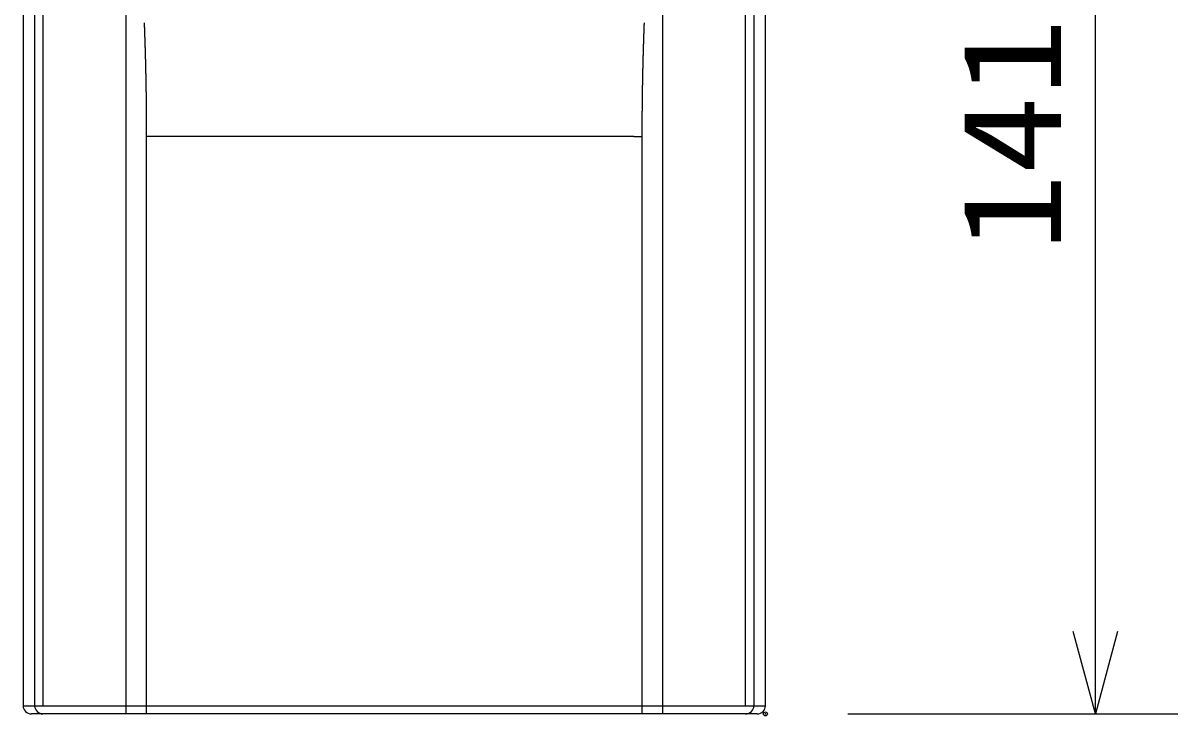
# Model space of a CAD drawing. Units: millimetres, scale not verified. Extents: x -62 to 63, y -57 to 58.
# Drawn here: x -53.91 to -25.91, y -0.19 to 16.61 of the extents above; entities that cross this region are included whole.
import ezdxf
from ezdxf.enums import TextEntityAlignment as Align

# ---------------------------------------------------------------- set-up
doc = ezdxf.new("R2010")
doc.units = ezdxf.units.MM
doc.header["$LTSCALE"] = 0.191673
doc.header["$PDMODE"] = 32
doc.header["$PDSIZE"] = 0.0958
for name, color, linetype in [('0-2_GAIKEI', 1, 'Continuous'), ('0-3_WAKU', 3, 'Continuous'), ('0-4_DEFPOINTS', 7, 'Continuous')]:
    doc.layers.add(name, color=color, linetype=linetype)
doc.styles.add('ＭＳ ゴシック', font='')
doc.styles.get('ＭＳ ゴシック').set_extended_font_data('MS Gothic')

# ---------------------------------------------------------------- blocks, each defined once
blk = doc.blocks.new('_OPEN30')
at = {"layer": '0-3_WAKU', "color": 7}
blk.add_line((0, 0), (-1, 0), dxfattribs=at)
blk.add_lwpolyline([(-1, 0.26795), (0, 0), (-1, -0.26795)], dxfattribs=at)

msp = doc.modelspace()

# ---------------------------------------------------------------- linework, layer by layer
at = {"layer": '0-2_GAIKEI', "color": 7}
for p, q in [((-53.907, 27.8603), (-53.907, 0.0603)), ((-35.9071, 0.0603), (-35.9071, 27.8603)), ((-36.1071, -0.1397), (-53.707, -0.1397))]:
    msp.add_line(p, q, dxfattribs=at)
at = {"layer": '0-2_GAIKEI'}
for p, q in [((-53.6256, 0.0603), (-53.6256, 27.5796)), ((-53.4263, 27.5796), (-53.4263, 0.0603)), ((-36.3878, 0.0603), (-36.3878, 27.5796)), ((-36.1886, 27.5796), (-36.1886, 0.0603)), ((-51.407, -0.1397), (-51.407, 22.1072)), ((-38.4071, 22.1072), (-38.4071, -0.1397)), ((-50.7177, 13.8603), (-50.9109, 13.8603)), ((-50.9109, -0.1397), (-50.9109, 13.8603)), ((-39.0964, 13.8603), (-50.7177, 13.8603)), ((-38.9032, 13.8603), (-38.9032, -0.1397)), ((-53.907, 0.0603), (-35.9071, 0.0603))]:
    msp.add_line(p, q, dxfattribs=at)
for points in [[(-50.9546, 16.3641), (-50.9549, 16.3721), (-50.9552, 16.3801), (-50.9555, 16.3881), (-50.9558, 16.3961), (-50.956, 16.4042), (-50.9563, 16.4122), (-50.9566, 16.4202), (-50.9569, 16.4282), (-50.9572, 16.4362), (-50.9575, 16.4443), (-50.9578, 16.4523), (-50.9581, 16.4603), (-50.9584, 16.4683), (-50.9587, 16.4763), (-50.959, 16.4844), (-50.9592, 16.4924), (-50.9595, 16.5004), (-50.9598, 16.5084), (-50.9601, 16.5165), (-50.9604, 16.5245), (-50.9607, 16.5325), (-50.961, 16.5405), (-50.9613, 16.5485), (-50.9616, 16.5566), (-50.9619, 16.5646), (-50.9623, 16.5726), (-50.9626, 16.5806), (-50.9629, 16.5886), (-50.9632, 16.5967), (-50.9635, 16.6047), (-50.9638, 16.6127)], [(-38.8503, 16.6127), (-38.8506, 16.6047), (-38.8509, 16.5967), (-38.8512, 16.5886), (-38.8516, 16.5806), (-38.8519, 16.5726), (-38.8522, 16.5646), (-38.8525, 16.5566), (-38.8528, 16.5485), (-38.8531, 16.5405), (-38.8534, 16.5325), (-38.8537, 16.5245), (-38.854, 16.5165), (-38.8543, 16.5084), (-38.8546, 16.5004), (-38.8549, 16.4924), (-38.8552, 16.4844), (-38.8555, 16.4763), (-38.8557, 16.4683), (-38.856, 16.4603), (-38.8563, 16.4523), (-38.8566, 16.4443), (-38.8569, 16.4362), (-38.8572, 16.4282), (-38.8575, 16.4202), (-38.8578, 16.4122), (-38.8581, 16.4042)], [(-50.9444, 16.0512), (-50.9446, 16.0592), (-50.9448, 16.0672), (-50.9451, 16.0753), (-50.9453, 16.0833), (-50.9456, 16.0913), (-50.9458, 16.0993), (-50.9461, 16.1073), (-50.9464, 16.1154), (-50.9466, 16.1234), (-50.9469, 16.1314), (-50.9471, 16.1394), (-50.9474, 16.1475), (-50.9476, 16.1555), (-50.9479, 16.1635), (-50.9481, 16.1715), (-50.9484, 16.1795), (-50.9487, 16.1876), (-50.9489, 16.1956), (-50.9492, 16.2036), (-50.9495, 16.2116), (-50.9497, 16.2197), (-50.95, 16.2277), (-50.9502, 16.2357), (-50.9505, 16.2437), (-50.9508, 16.2517), (-50.9511, 16.2598), (-50.9513, 16.2678), (-50.9516, 16.2758), (-50.9519, 16.2838), (-50.9521, 16.2919), (-50.9524, 16.2999), (-50.9527, 16.3079), (-50.953, 16.3159), (-50.9532, 16.3239), (-50.9535, 16.332), (-50.9538, 16.34), (-50.9541, 16.348), (-50.9544, 16.356), (-50.9546, 16.3641)], [(-38.8581, 16.4042), (-38.8583, 16.3961), (-38.8586, 16.3881), (-38.8589, 16.3801), (-38.8592, 16.3721), (-38.8595, 16.3641), (-38.8598, 16.356), (-38.86, 16.348), (-38.8603, 16.34), (-38.8606, 16.332), (-38.8609, 16.3239), (-38.8612, 16.3159), (-38.8614, 16.3079), (-38.8617, 16.2999), (-38.862, 16.2919), (-38.8622, 16.2838), (-38.8625, 16.2758), (-38.8628, 16.2678), (-38.8631, 16.2598), (-38.8633, 16.2517), (-38.8636, 16.2437), (-38.8639, 16.2357), (-38.8641, 16.2277), (-38.8644, 16.2197), (-38.8647, 16.2116), (-38.8649, 16.2036), (-38.8652, 16.1956), (-38.8654, 16.1876), (-38.8657, 16.1796), (-38.866, 16.1715), (-38.8662, 16.1635), (-38.8665, 16.1555), (-38.8667, 16.1475), (-38.867, 16.1394), (-38.8673, 16.1314), (-38.8675, 16.1234), (-38.8678, 16.1154), (-38.868, 16.1073), (-38.8683, 16.0993), (-38.8685, 16.0913)], [(-50.9355, 15.7383), (-50.9357, 15.7463), (-50.9359, 15.7543), (-50.9361, 15.7624), (-50.9363, 15.7704), (-50.9365, 15.7784), (-50.9367, 15.7864), (-50.937, 15.7945), (-50.9372, 15.8025), (-50.9374, 15.8105), (-50.9376, 15.8185), (-50.9378, 15.8265), (-50.9381, 15.8346), (-50.9383, 15.8426), (-50.9385, 15.8506), (-50.9387, 15.8586), (-50.9389, 15.8667), (-50.9392, 15.8747), (-50.9394, 15.8827), (-50.9396, 15.8907), (-50.9399, 15.8988), (-50.9401, 15.9068), (-50.9403, 15.9148), (-50.9405, 15.9228), (-50.9408, 15.9308), (-50.941, 15.9389), (-50.9412, 15.9469), (-50.9415, 15.9549), (-50.9417, 15.9629), (-50.9419, 15.971), (-50.9422, 15.979), (-50.9424, 15.987), (-50.9427, 15.995), (-50.9429, 16.0031), (-50.9431, 16.0111), (-50.9434, 16.0191), (-50.9436, 16.0271), (-50.9439, 16.0351), (-50.9441, 16.0432), (-50.9444, 16.0512)], [(-38.8685, 16.0913), (-38.8688, 16.0833), (-38.869, 16.0753), (-38.8693, 16.0672), (-38.8695, 16.0592), (-38.8698, 16.0512), (-38.87, 16.0432), (-38.8702, 16.0351), (-38.8705, 16.0271), (-38.8707, 16.0191), (-38.871, 16.0111), (-38.8712, 16.0031), (-38.8715, 15.995), (-38.8717, 15.987), (-38.8719, 15.979), (-38.8722, 15.971), (-38.8724, 15.9629), (-38.8726, 15.9549), (-38.8729, 15.9469), (-38.8731, 15.9389), (-38.8733, 15.9308), (-38.8736, 15.9228), (-38.8738, 15.9148), (-38.874, 15.9068), (-38.8743, 15.8988), (-38.8745, 15.8907), (-38.8747, 15.8827), (-38.8749, 15.8747), (-38.8752, 15.8667), (-38.8754, 15.8586), (-38.8756, 15.8506), (-38.8758, 15.8426), (-38.8761, 15.8346), (-38.8763, 15.8265), (-38.8765, 15.8185), (-38.8767, 15.8105), (-38.8769, 15.8025), (-38.8772, 15.7945), (-38.8774, 15.7864), (-38.8776, 15.7784)], [(-50.9279, 15.4253), (-50.9281, 15.4334), (-50.9283, 15.4414), (-50.9285, 15.4494), (-50.9287, 15.4574), (-50.9288, 15.4655), (-50.929, 15.4735), (-50.9292, 15.4815), (-50.9294, 15.4895), (-50.9296, 15.4976), (-50.9297, 15.5056), (-50.9299, 15.5136), (-50.9301, 15.5216), (-50.9303, 15.5297), (-50.9305, 15.5377), (-50.9307, 15.5457), (-50.9309, 15.5537), (-50.9311, 15.5618), (-50.9312, 15.5698), (-50.9314, 15.5778), (-50.9316, 15.5858), (-50.9318, 15.5939), (-50.932, 15.6019), (-50.9322, 15.6099), (-50.9324, 15.6179), (-50.9326, 15.626), (-50.9328, 15.634), (-50.933, 15.642), (-50.9332, 15.65), (-50.9334, 15.6581), (-50.9336, 15.6661), (-50.9338, 15.6741), (-50.934, 15.6821), (-50.9342, 15.6901), (-50.9344, 15.6982), (-50.9346, 15.7062), (-50.9348, 15.7142), (-50.935, 15.7222), (-50.9353, 15.7303), (-50.9355, 15.7383)], [(-38.8776, 15.7784), (-38.8778, 15.7704), (-38.878, 15.7624), (-38.8782, 15.7543), (-38.8784, 15.7463), (-38.8786, 15.7383), (-38.8789, 15.7303), (-38.8791, 15.7222), (-38.8793, 15.7142), (-38.8795, 15.7062), (-38.8797, 15.6982), (-38.8799, 15.6901), (-38.8801, 15.6821), (-38.8803, 15.6741), (-38.8805, 15.6661), (-38.8807, 15.6581), (-38.8809, 15.65), (-38.8811, 15.642), (-38.8813, 15.634), (-38.8815, 15.626), (-38.8817, 15.6179), (-38.8819, 15.6099), (-38.8821, 15.6019), (-38.8823, 15.5939), (-38.8825, 15.5858), (-38.8827, 15.5778), (-38.8829, 15.5698), (-38.8831, 15.5618), (-38.8832, 15.5537), (-38.8834, 15.5457), (-38.8836, 15.5377), (-38.8838, 15.5297), (-38.884, 15.5216), (-38.8842, 15.5136), (-38.8844, 15.5056), (-38.8846, 15.4976), (-38.8847, 15.4895), (-38.8849, 15.4815), (-38.8851, 15.4735), (-38.8853, 15.4655)], [(-50.9218, 15.1124), (-50.9219, 15.1204), (-50.9221, 15.1284), (-50.9222, 15.1365), (-50.9224, 15.1445), (-50.9225, 15.1525), (-50.9227, 15.1605), (-50.9228, 15.1686), (-50.9229, 15.1766), (-50.9231, 15.1846), (-50.9232, 15.1926), (-50.9234, 15.2007), (-50.9235, 15.2087), (-50.9237, 15.2167), (-50.9238, 15.2247), (-50.924, 15.2328), (-50.9242, 15.2408), (-50.9243, 15.2488), (-50.9245, 15.2568), (-50.9246, 15.2649), (-50.9248, 15.2729), (-50.9249, 15.2809), (-50.9251, 15.2889), (-50.9253, 15.297), (-50.9254, 15.305), (-50.9256, 15.313), (-50.9257, 15.321), (-50.9259, 15.3291), (-50.9261, 15.3371), (-50.9262, 15.3451), (-50.9264, 15.3531), (-50.9266, 15.3612), (-50.9267, 15.3692), (-50.9269, 15.3772), (-50.9271, 15.3852), (-50.9273, 15.3933), (-50.9274, 15.4013), (-50.9276, 15.4093), (-50.9278, 15.4173), (-50.9279, 15.4253)], [(-38.8853, 15.4655), (-38.8855, 15.4574), (-38.8856, 15.4494), (-38.8858, 15.4414), (-38.886, 15.4334), (-38.8862, 15.4253), (-38.8863, 15.4173), (-38.8865, 15.4093), (-38.8867, 15.4013), (-38.8869, 15.3933), (-38.887, 15.3852), (-38.8872, 15.3772), (-38.8874, 15.3692), (-38.8875, 15.3612), (-38.8877, 15.3531), (-38.8879, 15.3451), (-38.888, 15.3371), (-38.8882, 15.3291), (-38.8884, 15.321), (-38.8885, 15.313), (-38.8887, 15.305), (-38.8889, 15.297), (-38.889, 15.2889), (-38.8892, 15.2809), (-38.8893, 15.2729), (-38.8895, 15.2649), (-38.8896, 15.2568), (-38.8898, 15.2488), (-38.89, 15.2408), (-38.8901, 15.2328), (-38.8903, 15.2247), (-38.8904, 15.2167), (-38.8906, 15.2087), (-38.8907, 15.2007), (-38.8909, 15.1926), (-38.891, 15.1846), (-38.8912, 15.1766), (-38.8913, 15.1686), (-38.8915, 15.1605), (-38.8916, 15.1525)], [(-38.8916, 15.1525), (-38.8917, 15.1445), (-38.8919, 15.1365), (-38.892, 15.1284), (-38.8922, 15.1204), (-38.8923, 15.1124), (-38.8925, 15.1044), (-38.8926, 15.0963), (-38.8927, 15.0883), (-38.8929, 15.0803), (-38.893, 15.0723), (-38.8931, 15.0642), (-38.8933, 15.0562), (-38.8934, 15.0482), (-38.8935, 15.0402), (-38.8937, 15.0321), (-38.8938, 15.0241), (-38.8939, 15.0161), (-38.8941, 15.0081), (-38.8942, 15), (-38.8943, 14.992), (-38.8944, 14.984), (-38.8946, 14.976), (-38.8947, 14.9679), (-38.8948, 14.9599), (-38.8949, 14.9519), (-38.8951, 14.9438), (-38.8952, 14.9358), (-38.8953, 14.9278), (-38.8954, 14.9198), (-38.8955, 14.9117), (-38.8957, 14.9037), (-38.8958, 14.8957), (-38.8959, 14.8877), (-38.896, 14.8796), (-38.8961, 14.8716), (-38.8962, 14.8636), (-38.8963, 14.8556), (-38.8964, 14.8475), (-38.8966, 14.8395)], [(-50.917, 14.7994), (-50.9171, 14.8074), (-50.9172, 14.8154), (-50.9173, 14.8235), (-50.9174, 14.8315), (-50.9176, 14.8395), (-50.9177, 14.8475), (-50.9178, 14.8556), (-50.9179, 14.8636), (-50.918, 14.8716), (-50.9181, 14.8796), (-50.9182, 14.8877), (-50.9183, 14.8957), (-50.9185, 14.9037), (-50.9186, 14.9117), (-50.9187, 14.9198), (-50.9188, 14.9278), (-50.9189, 14.9358), (-50.9191, 14.9438), (-50.9192, 14.9519), (-50.9193, 14.9599), (-50.9194, 14.9679), (-50.9195, 14.976), (-50.9197, 14.984), (-50.9198, 14.992), (-50.9199, 15), (-50.9201, 15.0081), (-50.9202, 15.0161), (-50.9203, 15.0241), (-50.9204, 15.0321), (-50.9206, 15.0402), (-50.9207, 15.0482), (-50.9208, 15.0562), (-50.921, 15.0642), (-50.9211, 15.0723), (-50.9212, 15.0803), (-50.9214, 15.0883), (-50.9215, 15.0963), (-50.9217, 15.1044), (-50.9218, 15.1124)], [(-50.9136, 14.4864), (-50.9137, 14.4944), (-50.9137, 14.5024), (-50.9138, 14.5105), (-50.9139, 14.5185), (-50.914, 14.5265), (-50.914, 14.5345), (-50.9141, 14.5426), (-50.9142, 14.5506), (-50.9143, 14.5586), (-50.9143, 14.5666), (-50.9144, 14.5747), (-50.9145, 14.5827), (-50.9146, 14.5907), (-50.9147, 14.5987), (-50.9148, 14.6068), (-50.9148, 14.6148), (-50.9149, 14.6228), (-50.915, 14.6308), (-50.9151, 14.6389), (-50.9152, 14.6469), (-50.9153, 14.6549), (-50.9154, 14.6629), (-50.9154, 14.671), (-50.9155, 14.679), (-50.9156, 14.687), (-50.9157, 14.6951), (-50.9158, 14.7031), (-50.9159, 14.7111), (-50.916, 14.7191), (-50.9161, 14.7272), (-50.9162, 14.7352), (-50.9163, 14.7432), (-50.9164, 14.7512), (-50.9165, 14.7593), (-50.9166, 14.7673), (-50.9167, 14.7753), (-50.9168, 14.7833), (-50.9169, 14.7914), (-50.917, 14.7994)], [(-38.8966, 14.8395), (-38.8967, 14.8315), (-38.8968, 14.8235), (-38.8969, 14.8154), (-38.897, 14.8074), (-38.8971, 14.7994), (-38.8972, 14.7914), (-38.8973, 14.7833), (-38.8974, 14.7753), (-38.8975, 14.7673), (-38.8976, 14.7593), (-38.8977, 14.7512), (-38.8978, 14.7432), (-38.8979, 14.7352), (-38.898, 14.7272), (-38.8981, 14.7191), (-38.8982, 14.7111), (-38.8983, 14.7031), (-38.8984, 14.6951), (-38.8985, 14.687), (-38.8986, 14.679), (-38.8987, 14.671), (-38.8988, 14.6629), (-38.8988, 14.6549), (-38.8989, 14.6469), (-38.899, 14.6389), (-38.8991, 14.6308), (-38.8992, 14.6228), (-38.8993, 14.6148), (-38.8994, 14.6068), (-38.8994, 14.5987), (-38.8995, 14.5907), (-38.8996, 14.5827), (-38.8997, 14.5747), (-38.8998, 14.5666), (-38.8998, 14.5586), (-38.8999, 14.5506), (-38.9, 14.5426), (-38.9001, 14.5345), (-38.9001, 14.5265)], [(-50.9116, 14.1734), (-50.9116, 14.1814), (-50.9116, 14.1894), (-50.9117, 14.1974), (-50.9117, 14.2055), (-50.9117, 14.2135), (-50.9118, 14.2215), (-50.9118, 14.2295), (-50.9119, 14.2376), (-50.9119, 14.2456), (-50.9119, 14.2536), (-50.912, 14.2616), (-50.912, 14.2697), (-50.9121, 14.2777), (-50.9121, 14.2857), (-50.9122, 14.2937), (-50.9122, 14.3018), (-50.9123, 14.3098), (-50.9123, 14.3178), (-50.9124, 14.3259), (-50.9124, 14.3339), (-50.9125, 14.3419), (-50.9125, 14.3499), (-50.9126, 14.358), (-50.9127, 14.366), (-50.9127, 14.374), (-50.9128, 14.382), (-50.9128, 14.3901), (-50.9129, 14.3981), (-50.9129, 14.4061), (-50.913, 14.4141), (-50.9131, 14.4222), (-50.9131, 14.4302), (-50.9132, 14.4382), (-50.9133, 14.4462), (-50.9133, 14.4543), (-50.9134, 14.4623), (-50.9135, 14.4703), (-50.9135, 14.4784), (-50.9136, 14.4864)], [(-38.9001, 14.5265), (-38.9002, 14.5185), (-38.9003, 14.5105), (-38.9004, 14.5024), (-38.9004, 14.4944), (-38.9005, 14.4864), (-38.9006, 14.4784), (-38.9006, 14.4703), (-38.9007, 14.4623), (-38.9008, 14.4543), (-38.9008, 14.4462), (-38.9009, 14.4382), (-38.901, 14.4302), (-38.901, 14.4222), (-38.9011, 14.4141), (-38.9012, 14.4061), (-38.9012, 14.3981), (-38.9013, 14.3901), (-38.9013, 14.382), (-38.9014, 14.374), (-38.9015, 14.366), (-38.9015, 14.358), (-38.9016, 14.3499), (-38.9016, 14.3419), (-38.9017, 14.3339), (-38.9017, 14.3259), (-38.9018, 14.3178), (-38.9018, 14.3098), (-38.9019, 14.3018), (-38.9019, 14.2937), (-38.902, 14.2857), (-38.902, 14.2777), (-38.9021, 14.2697), (-38.9021, 14.2616), (-38.9022, 14.2536), (-38.9022, 14.2456), (-38.9023, 14.2376), (-38.9023, 14.2295), (-38.9023, 14.2215), (-38.9024, 14.2135)], [(-50.9109, 13.8603), (-50.9109, 13.8684), (-50.9109, 13.8764), (-50.9109, 13.8844), (-50.9109, 13.8924), (-50.9109, 13.9005), (-50.9109, 13.9085), (-50.9109, 13.9165), (-50.9109, 13.9245), (-50.9109, 13.9326), (-50.9109, 13.9406), (-50.9109, 13.9486), (-50.9109, 13.9566), (-50.9109, 13.9647), (-50.911, 13.9727), (-50.911, 13.9807), (-50.911, 13.9887), (-50.911, 13.9968), (-50.911, 14.0048), (-50.911, 14.0128), (-50.911, 14.0209), (-50.9111, 14.0289), (-50.9111, 14.0369), (-50.9111, 14.0449), (-50.9111, 14.053), (-50.9111, 14.061), (-50.9112, 14.069), (-50.9112, 14.077), (-50.9112, 14.0851), (-50.9112, 14.0931), (-50.9113, 14.1011), (-50.9113, 14.1091), (-50.9113, 14.1172), (-50.9114, 14.1252), (-50.9114, 14.1332), (-50.9114, 14.1412), (-50.9114, 14.1493), (-50.9115, 14.1573), (-50.9115, 14.1653), (-50.9116, 14.1734)], [(-38.9024, 14.2135), (-38.9024, 14.2055), (-38.9025, 14.1974), (-38.9025, 14.1894), (-38.9025, 14.1814), (-38.9026, 14.1734), (-38.9026, 14.1653), (-38.9026, 14.1573), (-38.9027, 14.1493), (-38.9027, 14.1412), (-38.9027, 14.1332), (-38.9028, 14.1252), (-38.9028, 14.1172), (-38.9028, 14.1091), (-38.9028, 14.1011), (-38.9029, 14.0931), (-38.9029, 14.0851), (-38.9029, 14.077), (-38.9029, 14.069), (-38.903, 14.061), (-38.903, 14.053), (-38.903, 14.0449), (-38.903, 14.0369), (-38.903, 14.0289), (-38.9031, 14.0209), (-38.9031, 14.0128), (-38.9031, 14.0048), (-38.9031, 13.9968), (-38.9031, 13.9887), (-38.9031, 13.9807), (-38.9032, 13.9727), (-38.9032, 13.9647), (-38.9032, 13.9566), (-38.9032, 13.9486), (-38.9032, 13.9406), (-38.9032, 13.9326), (-38.9032, 13.9245), (-38.9032, 13.9165), (-38.9032, 13.9085), (-38.9032, 13.9005)], [(-39.0964, 13.8603), (-39.0882, 13.8603), (-39.08, 13.8603), (-39.0717, 13.8603), (-39.0633, 13.8603), (-39.0549, 13.8603), (-39.0464, 13.8603), (-39.038, 13.8603), (-39.0297, 13.8603), (-39.0214, 13.8603), (-39.0132, 13.8603), (-39.0051, 13.8603), (-38.9972, 13.8603), (-38.9895, 13.8603), (-38.982, 13.8603), (-38.9747, 13.8603), (-38.9676, 13.8603), (-38.9608, 13.8603), (-38.9543, 13.8603), (-38.9482, 13.8603), (-38.9423, 13.8603), (-38.9368, 13.8603), (-38.9316, 13.8603), (-38.9267, 13.8603), (-38.9223, 13.8603), (-38.9185, 13.8603), (-38.9145, 13.8603), (-38.9093, 13.8603), (-38.9032, 13.8603)], [(-38.9032, 13.9005), (-38.9032, 13.8924), (-38.9032, 13.8844), (-38.9032, 13.8764), (-38.9032, 13.8684), (-38.9032, 13.8603), (-38.9032, 13.8603)]]:
    msp.add_lwpolyline(points, dxfattribs=at)
at = {"layer": '0-2_GAIKEI', "color": 7}
for centre, start, end in [((-53.707, 0.0603), 180, 270), ((-36.1071, 0.0603), 270, 0)]:
    msp.add_arc(centre, 0.2, start, end, dxfattribs=at)
at = {"layer": '0-2_GAIKEI'}
for centre, start, end in [((-53.4255, 0.0603), 180, 270), ((-36.3886, 0.0603), 270, 0)]:
    msp.add_arc(centre, 0.2, start, end, dxfattribs=at)
at = {"layer": '0-3_WAKU'}
for p, q in [((-27.9068, 1.8603), (-27.9068, 26.0603)), ((-33.9068, -0.1397), (-25.9068, -0.1397))]:
    msp.add_line(p, q, dxfattribs=at)
at = {"layer": '0-4_DEFPOINTS'}
msp.add_point((-35.9068, -0.1397), dxfattribs=at)

# ---------------------------------------------------------------- block references
at = {"layer": '0-3_WAKU', "xscale": 2, "yscale": 2, "rotation": 270}
msp.add_blockref('_OPEN30', (-27.9068, -0.1397), dxfattribs=at)

# ---------------------------------------------------------------- texts
at = {"layer": '0-3_WAKU', "style": 'ＭＳ ゴシック', "width": 1.15}
msp.add_text('141', height=2.406, rotation=90, dxfattribs=at).set_placement((-28.0164, 11.0732), align=Align.BOTTOM_LEFT)

doc.saveas('drawing.dxf')
